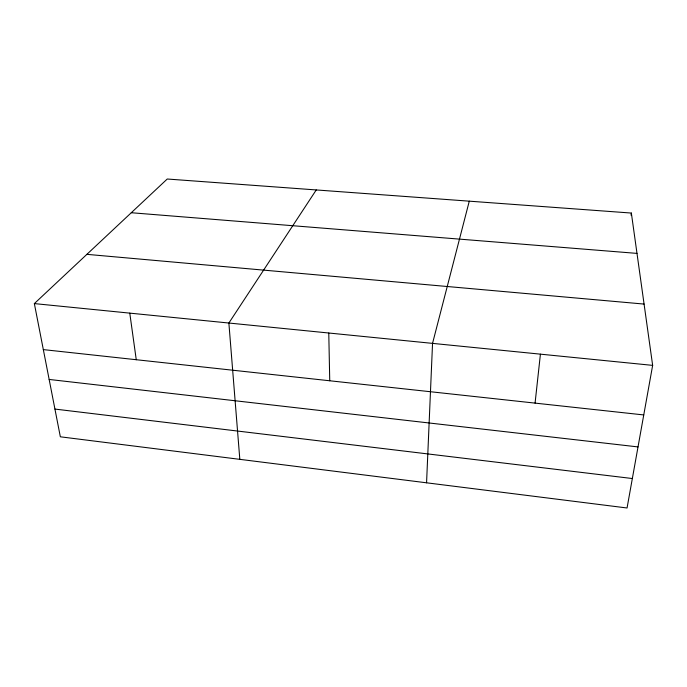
<?xml version="1.0" encoding="UTF-8"?>
<svg xmlns="http://www.w3.org/2000/svg" width="687" height="687" viewBox="0 0 687 687"><rect width="100%" height="100%" fill="white"/><g stroke="black" fill="none" stroke-linecap="round" stroke-linejoin="round"><path stroke-width="1.03" d="M426.567 482.806L432.544 343.38L469.281 201.171M535.07 403.114L540.42 354.157M631.035 215.16L631.353 213.056L167.25 179.015L34.35 303.594L60.344 436.803L627.059 507.985L652.65 365.372L631.353 213.056M316.252 189.947L228.874 323.027L239.823 459.345M131.277 212.73L636.995 253.391M86.888 254.345L644.08 304.075M34.35 303.594L652.65 365.372M43.324 349.606L643.753 414.939M49.146 379.447L638.017 446.919M54.934 409.074L632.349 478.53M129.774 313.135L136.258 359.722M328.772 333.015L329.743 380.77"/></g></svg>
